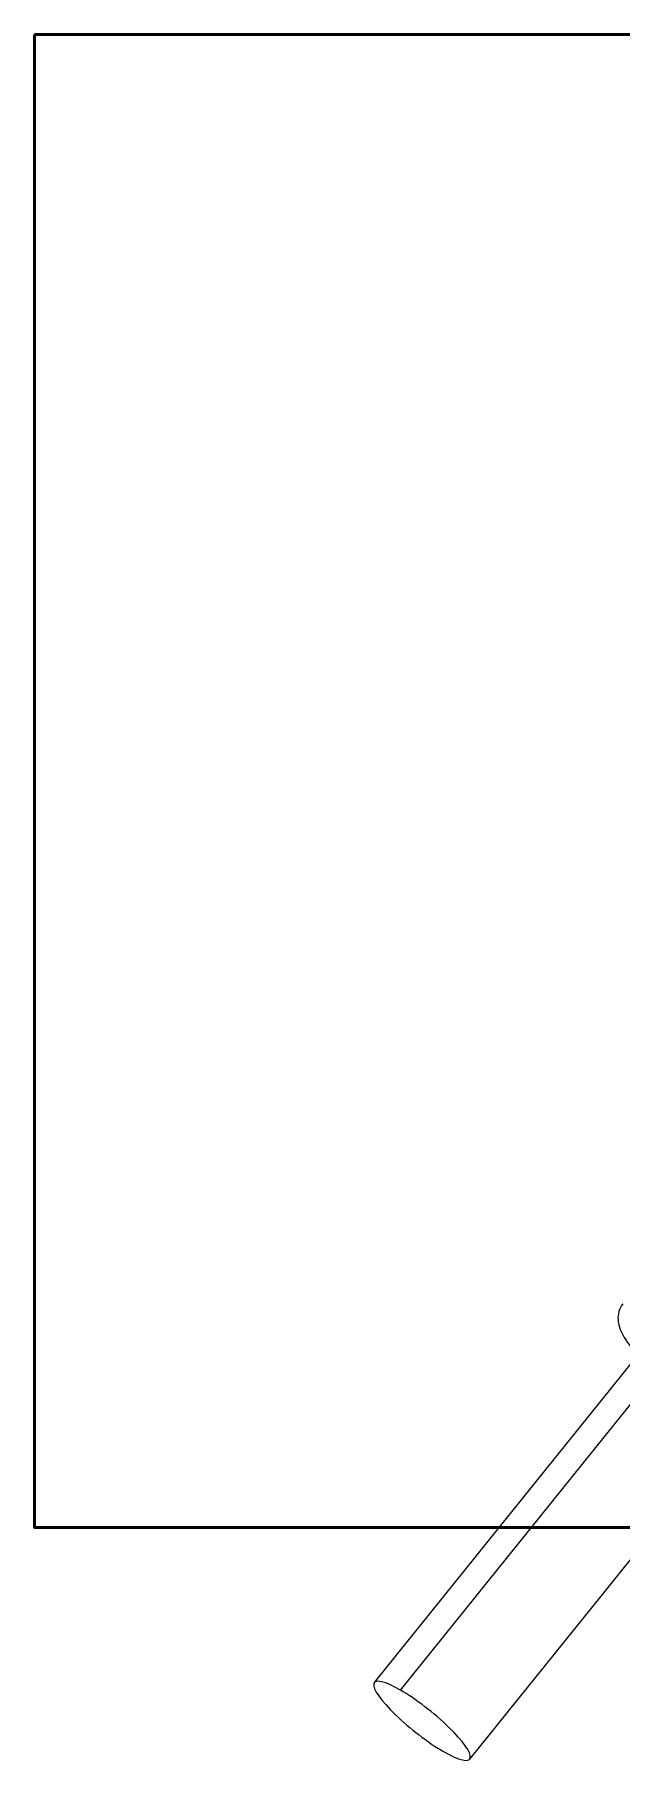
# Model space of a CAD drawing. Header units: millimetres. Extents: x -383313 to -161684, y -117025 to 99224.
# Drawn here: x -348980.2 to -348946.7, y -11203.9 to -11104.8 of the extents above; entities that cross this region are included whole.
import ezdxf

# ---------------------------------------------------------------- set-up
doc = ezdxf.new("R2010")
doc.units = ezdxf.units.MM
doc.header["$MEASUREMENT"] = 0
doc.layers.add('PV-2BB', color=7, linetype='Continuous')

# ---------------------------------------------------------------- blocks, each defined once
blk = doc.blocks.new('*U231')
at = {"layer": 'PV-2BB'}
for p, q in [((1311.308, 64.358, 1375.666), (1301.859, 65.907, 1367.766)), ((1311.746, 63.743, 1375.489), (1302.297, 65.292, 1367.59)), ((1312.341, 61.534, 1373.875), (1302.892, 63.083, 1365.976))]:
    blk.add_line(p, q, dxfattribs=at)
at = {"layer": 'PV-2BB', "extrusion": (-0.57735, -0.57735, 0.57735)}
for major_axis in [(-0.517, 1.412, 0.895), (0.517, -1.412, -0.895)]:
    blk.add_ellipse((1302.376, 64.495, 1366.871), major_axis=major_axis, ratio=0.211325, start_param=-0.938882, end_param=2.202711, dxfattribs=at)
at = {"layer": 'PV-2BB'}
blk.add_open_spline([(1311.311, 65.305, 1376.616), (1311.246, 65.316, 1376.562), (1311.187, 65.311, 1376.498), (1311.09, 65.279, 1376.369), (1311.055, 65.249, 1376.304), (1310.99, 65.169, 1376.159), (1310.973, 65.114, 1376.086), (1310.933, 64.914, 1375.847), (1310.947, 64.747, 1375.695), (1310.987, 64.5, 1375.487), (1310.995, 64.454, 1375.45), (1311.005, 64.408, 1375.412)], degree=3, knots=[2.5096783, 2.5096783, 2.5096783, 2.5096783, 2.5981794, 2.5981794, 2.7002611, 2.7002611, 2.8608991, 2.8608991, 3.2678081, 3.2678081, 3.3554024, 3.3554024, 3.3554024, 3.3554024], dxfattribs=at)

msp = doc.modelspace()

# ---------------------------------------------------------------- linework, layer by layer
at = {"lineweight": 50, "ltscale": 100}
msp.add_lwpolyline([(-348980.23628, -11104.795), (-348879.63305, -11104.795), (-348879.63305, -11190.24819), (-348980.23628, -11190.24819)], close=True, dxfattribs=at)

# ---------------------------------------------------------------- block references
at = {"layer": 'PV-2BB', "extrusion": (0, 0.816497, 0.57735), "xscale": 2, "yscale": 2, "zscale": 2, "rotation": 225}
msp.add_blockref('*U231', (350708.70579, 8400.12579, -11879.57181), dxfattribs=at)

doc.saveas('drawing.dxf')
